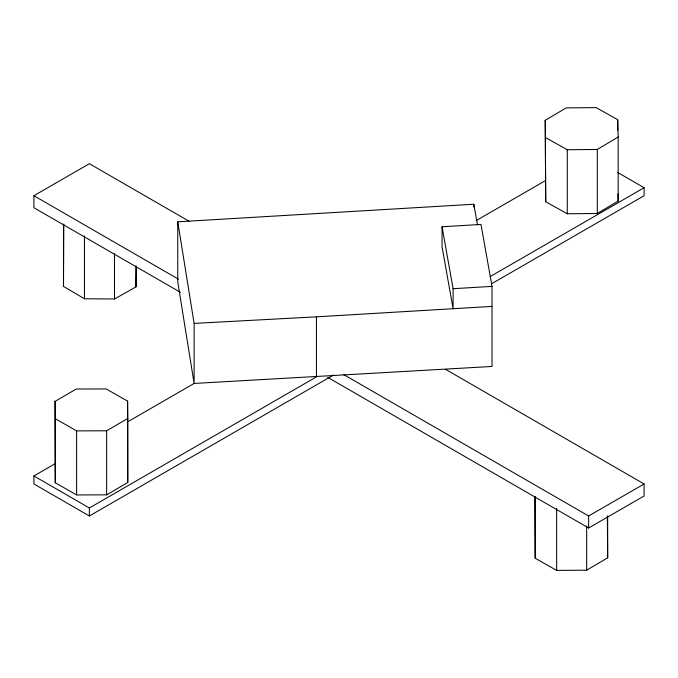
<?xml version="1.0" encoding="UTF-8"?>
<svg xmlns="http://www.w3.org/2000/svg" width="678" height="678" viewBox="0 0 678 678"><rect width="100%" height="100%" fill="white"/><g stroke="black" fill="none" stroke-linecap="round" stroke-linejoin="round"><path stroke-width="1.02" d="M136.312 266.395L135.964 286.879L114.489 298.99L84.47 298.786L63.486 286.396L63.834 223.91M545.239 120.345L566.13 107.895L596.148 107.616L617.709 119.675L618.183 137.007L618.183 201.061L597.293 213.511L567.274 213.79L545.714 201.73L545.239 120.345L545.714 201.73M545.714 137.676L567.274 149.736L597.293 149.457L618.183 137.007M534.874 496.821L535.196 558.257L556.646 570.384L586.665 570.198L607.666 557.816L607.666 515.805M55.113 401.359L76.224 389.036L106.251 388.943L127.591 401.139L127.752 418.47L127.752 482.524L106.641 494.847L76.622 494.94L55.274 482.753L55.113 401.359L55.274 482.753M55.274 418.699L76.622 430.886L106.641 430.793L127.752 418.47M180.365 292.286L33.9 207.731L33.9 195.722L89.369 163.695L189.043 221.231M333.517 375.036L89.369 515.992L33.9 483.965L33.9 475.956L54.96 463.794M127.286 422.038L194.12 383.451L492.025 366.459L492.025 286.387L480.99 224.443L442.056 226.749L442.056 246.767L453.099 308.719L453.099 288.701L442.056 226.749M476.21 220.587L545.671 180.484M33.9 475.956L89.369 507.983L316.44 376.883L316.44 316.838L492.025 306.405M490.16 276.59L644.1 187.713L644.1 195.722L491.397 283.879M343.568 374.51L588.631 515.992L644.1 483.965L644.1 495.974L588.631 528.001L327.737 377.375M177.755 221.816L194.12 323.406L194.12 383.451L177.755 281.87L177.755 221.816L473.82 204.231L477.498 224.859M453.099 288.701L492.025 286.387M194.12 323.406L316.44 316.838M617.726 172.483L644.1 187.713M445.675 369.4L644.1 483.965M33.9 195.722L178.373 279.133M617.989 193.925L618.183 201.061M607.666 557.816L607.352 516.331M127.752 482.524L127.591 401.139M617.709 119.675L617.709 130.176M597.293 149.457L597.293 213.511M588.631 515.992L588.631 528.001M586.665 526.094L586.665 570.198M567.274 149.736L567.274 213.79M556.646 508.424L556.646 570.384M535.196 496.304L535.196 558.257M473.82 204.231L473.82 207.078M135.964 265.878L135.964 286.879M114.489 253.835L114.489 298.99M106.641 430.793L106.641 494.847M89.369 507.983L89.369 515.992M84.47 235.783L84.47 298.786M76.622 430.886L76.622 494.94M63.486 224.435L63.486 286.396"/></g></svg>
